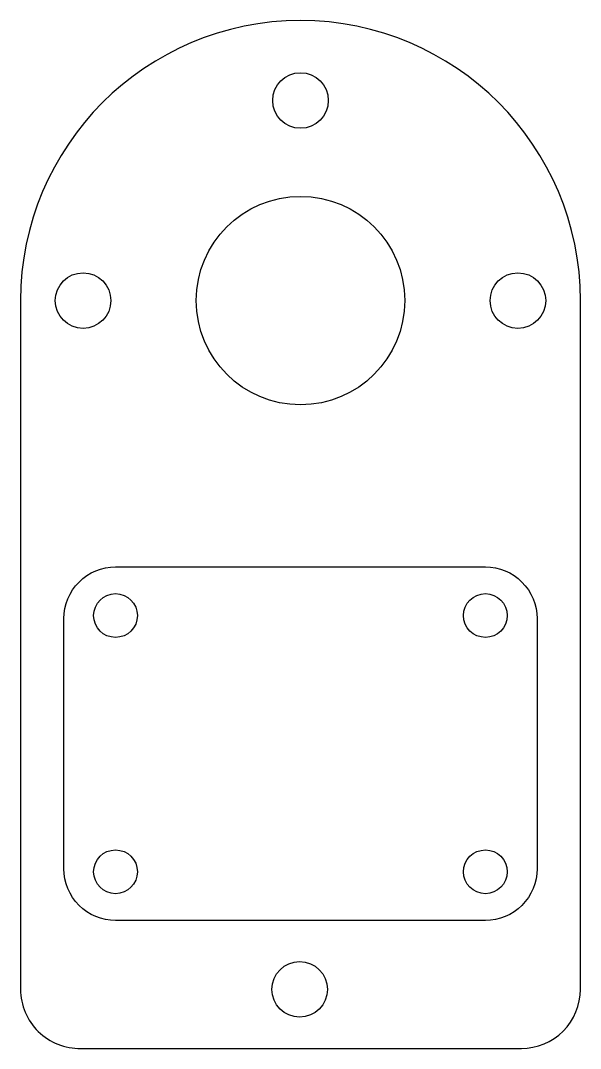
# Model space of a CAD drawing. Extents: x 228.9 to 261.2, y 103.7 to 162.9.
import ezdxf

# ---------------------------------------------------------------- set-up
doc = ezdxf.new("R2010")
doc.units = 0
doc.layers.add('DEFAULT', color=18, linetype='CONTINUOUS')

msp = doc.modelspace()

# ---------------------------------------------------------------- linework, layer by layer
at = {"layer": 'DEFAULT'}
for points in [[(228.947, 146.782), (228.947, 107.135, 0.420528), (232.42, 103.736), (257.787, 103.735, 0.414223), (261.187, 107.135), (261.187, 146.782, 1), (228.947, 146.782)], [(258.685, 114.073, -0.414214), (255.715, 111.103), (234.415, 111.103, -0.414214), (231.445, 114.073), (231.445, 128.483, -0.414214), (234.415, 131.453), (255.715, 131.453, -0.414214), (258.685, 128.483), (258.685, 114.073)]]:
    msp.add_lwpolyline(points, format="xyb", dxfattribs=at)
for centre, radius in [((245.067, 158.302, 1432.894), 1.6), ((245.067, 146.782, 1432.894), 6), ((232.547, 146.782, 1432.894), 1.6), ((257.587, 146.782, 1432.894), 1.6), ((234.415, 128.653, 1432.894), 1.26), ((255.715, 128.653, 1432.894), 1.26), ((234.415, 113.903, 1432.894), 1.26), ((255.715, 113.903, 1432.894), 1.26), ((245.018, 107.136, 1432.894), 1.6)]:
    msp.add_circle(centre, radius, dxfattribs=at)

doc.saveas('drawing.dxf')
